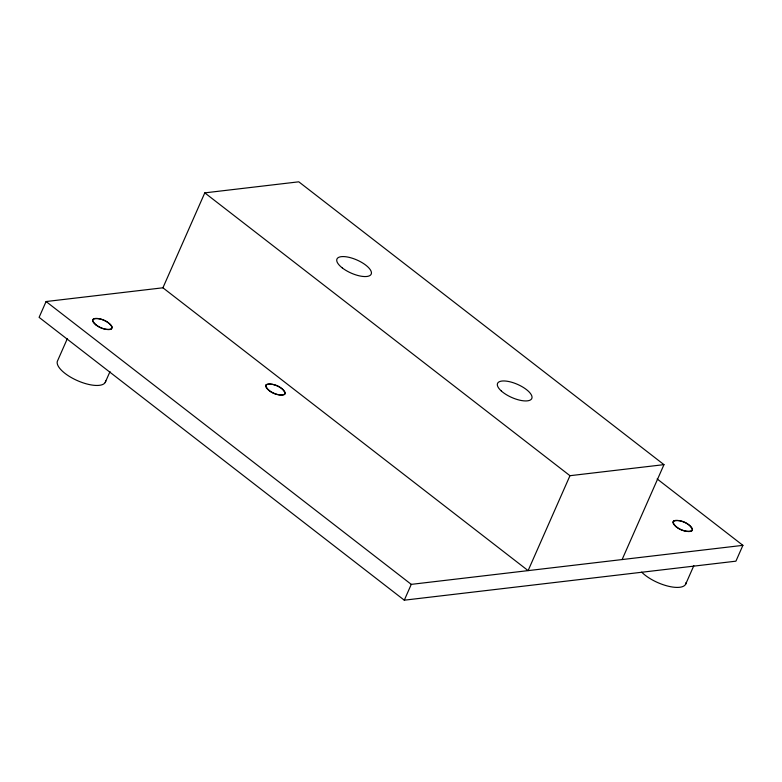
<?xml version="1.0" encoding="UTF-8"?>
<svg xmlns="http://www.w3.org/2000/svg" width="782" height="782" viewBox="0 0 782 782"><rect width="100%" height="100%" fill="white"/><g stroke="black" fill="none" stroke-linecap="round" stroke-linejoin="round"><path stroke-width="1.17" d="M163.477 287.727L46.079 301.539L39.1 317.355L404.294 600.185L735.921 561.173L742.9 545.347L657.144 478.936M67.36 338.606L57.741 360.424A26.197 10.029 23.8 0 0 78.259 381A26.197 10.029 23.8 0 0 105.756 380.844M105.189 382.506L110.008 371.597M663.977 464.645L298.783 181.815L204.786 192.871L162.92 287.796L528.114 570.616L569.97 475.7L663.977 464.645L622.11 559.56M404.294 600.185L411.273 584.369L742.9 545.347M685.667 584.183L693.849 565.63M204.786 192.871L569.97 475.7M46.079 301.539L411.273 584.369M686.097 582.463A26.197 10.029 23.8 0 1 668.776 586.324A26.197 10.029 23.8 0 1 641.68 572.131M92.784 319.828L92.726 320.933C96.186 326.896 104.563 330.669 111.288 329.007L112.07 327.081C108.61 321.119 100.233 317.345 93.498 319.007L92.784 319.828M266.31 384.715L265.763 385.614C268.021 392.378 277.913 396.415 284.58 394.372L285.127 393.473C282.869 386.709 272.977 382.672 266.31 384.715M673.585 521.125L673.028 522.024C675.296 528.798 685.188 532.825 691.855 530.783L692.402 529.883C690.144 523.119 680.252 519.082 673.585 521.125M676.137 526.726A10.479 4.008 23.8 0 0 692.207 530.372A10.479 4.008 23.8 0 0 679.812 520.763A10.479 4.008 23.8 0 0 676.137 526.726M268.861 390.316A10.479 4.008 23.8 0 0 284.931 393.962A10.479 4.008 23.8 0 0 272.537 384.353A10.479 4.008 23.8 0 0 268.861 390.316M95.815 324.784A10.479 4.008 23.8 0 0 111.885 328.42A10.479 4.008 23.8 0 0 99.49 318.812A10.479 4.008 23.8 0 0 95.815 324.784M342.33 267.952A18.719 7.165 23.8 0 0 371.03 274.453A18.719 7.165 23.8 0 0 348.88 257.298A18.719 7.165 23.8 0 0 342.33 267.952M501.36 391.029A18.719 7.165 23.8 0 0 530.988 399.563A18.719 7.165 23.8 0 0 511.692 382.251A18.719 7.165 23.8 0 0 501.36 391.029"/></g></svg>
